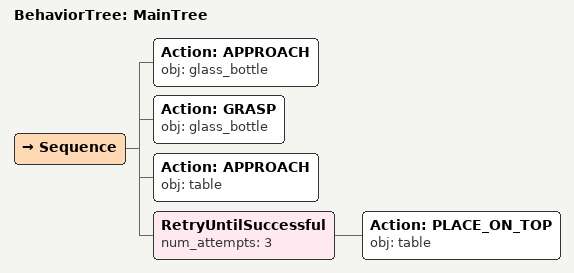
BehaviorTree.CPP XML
<root main_tree_to_execute="MainTree">
  <BehaviorTree ID="MainTree">
    <Sequence>
      <!-- Approach glass_bottle -->
      <Action ID="APPROACH" obj="glass_bottle" />
      <!-- Grasp glass_bottle -->
      <Action ID="GRASP" obj="glass_bottle" />
      <!-- Approach table -->
      <Action ID="APPROACH" obj="table" />
      <!-- Retry PLACE_ON_TOP table up to 3 attempts -->
      <RetryUntilSuccessful num_attempts="3">
        <!-- Place on table -->
        <Action ID="PLACE_ON_TOP" obj="table" />
      </RetryUntilSuccessful>
    </Sequence>
  </BehaviorTree>
</root>
